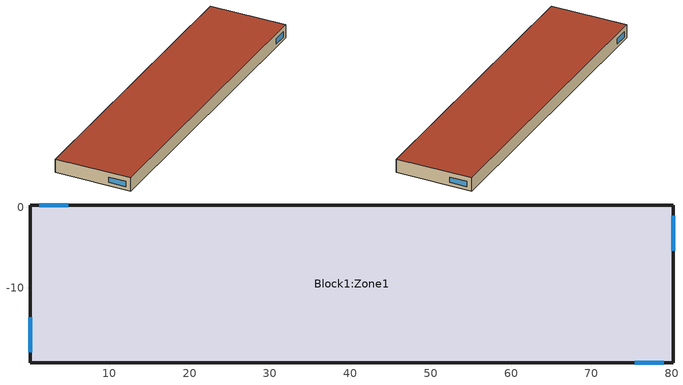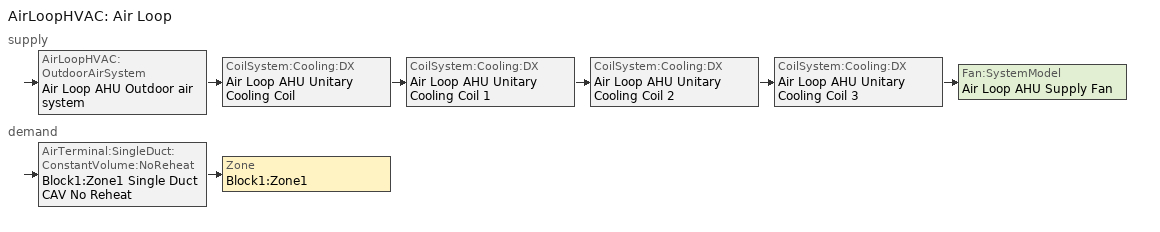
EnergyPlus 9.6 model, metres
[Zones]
Block1:Zone1
 floor ground (Project ground floor): 80.15,-19.32 0.15,-19.32 0.15,0.28 80.15,0.28 z0
 wall outside (Project wall): 80.15,-19.32 80.15,0.28 0.15,0.28 0.15,-19.32 80.15,-19.32 z0:3.5
 window x3 (1001): 80.15,-5.36 80.15,-1.01 / 0.15,-13.68 0.15,-18.03 z0.84:2.26
 window x15 (1001): 4.91,0.28 1.28,0.28 / 75.39,-19.32 79.02,-19.32 z0.84:2.26
 roof outside (Project flat roof): 0.15,-19.32 80.15,-19.32 80.15,0.28 0.15,0.28 z3.5
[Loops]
AirLoopHVAC 'Air Loop'
 supply: AirLoopHVAC:OutdoorAirSystem 'Air Loop AHU Outdoor air system' > CoilSystem:Cooling:DX 'Air Loop AHU Unitary Cooling Coil' > CoilSystem:Cooling:DX 'Air Loop AHU Unitary Cooling Coil 1' > CoilSystem:Cooling:DX 'Air Loop AHU Unitary Cooling Coil 2' > CoilSystem:Cooling:DX 'Air Loop AHU Unitary Cooling Coil 3' > Fan:SystemModel 'Air Loop AHU Supply Fan'
 demand: AirTerminal:SingleDuct:ConstantVolume:NoReheat 'Block1:Zone1 Single Duct CAV No Reheat' > Zone 'Block1:Zone1'
[Building]
Building: North Axis {deg}=0; Terrain=Suburbs; Loads Convergence Tolerance Value {W}=0.04; Temperature Convergence Tolerance Value {deltaC}=0.4; Solar Distribution=FullExterior; Maximum Number of Warmup Days=25; Minimum Number of Warmup Days=6
[Site:Location]
DS_MetaLr (15-O7:22-O7)  (15-07:22-07): Latitude {deg}=37.57; Longitude {deg}=126.97; Time Zone {hr}=9; Elevation {m}=86
[SizingPeriod:DesignDay] Day of Month=15; Humidity Condition Type=WetBulb; Barometric Pressure {Pa}=100296.1; Wind Direction {deg}=0; Rain Indicator=No; Snow Indicator=No; Daylight Saving Time Indicator=No
Name | Month | Day Type | Maximum Dry-Bulb Temperature {C} | Daily Dry-Bulb Temperature Range {deltaC} | Wetbulb or DewPoint at Maximum Dry-Bulb {C} | Wind Speed {m/s} | Solar Model Indicator | Sky Clearness
Summer Design Day in DS_MetaLr (15-O7:22-O7) Jul | 7 | SummerDesignDay | 33.9 | 7.8 | 25.7 | 0 | ASHRAEClearSky | 0.98
Summer Design Day in DS_MetaLr (15-O7:22-O7) Aug | 8 | SummerDesignDay | 34.1 | 7.9 | 24.9 | 0 | ASHRAEClearSky | 0.98
Summer Design Day in DS_MetaLr (15-O7:22-O7) Sep | 9 | SummerDesignDay | 30.3 | 8.7 | 21.8 | 0 | ASHRAEClearSky | 0.98
Winter Design Day in DS_MetaLr (15-O7:22-O7) | 1 | WinterDesignDay | -11.1 | 0 | -11.1 | 7.8 |  | 0
[Site:GroundTemperature:BuildingSurface]
18, 18, 18, 18, 18, 18, 18, 18, 18, 18, 18, 18
[Site:GroundTemperature:FCfactorMethod]
January Ground Temperature {C}=-0.39; February Ground Temperature {C}=1.91; March Ground Temperature {C}=6.41; April Ground Temperature {C}=10.66; May Ground Temperature {C}=18.7; June Ground Temperature {C}=22.94; July Ground Temperature {C}=24.11; August Ground Temperature {C}=21.96; September Ground Temperature {C}=17; October Ground Temperature {C}=10.81; November Ground Temperature {C}=4.72; December Ground Temperature {C}=0.7
[Site:GroundTemperature:Shallow]
14, 14, 14, 14, 14, 14, 14, 14, 14, 14, 14, 14
[Site:GroundTemperature:Deep]
14, 14, 14, 14, 14, 14, 14, 14, 14, 14, 14, 14
[Site:GroundReflectance]
0.2, 0.2, 0.2, 0.2, 0.2, 0.2, 0.2, 0.2, 0.2, 0.2, 0.2, 0.2
[Site:GroundReflectance:SnowModifier]
2, 2
[Site:WaterMainsTemperature]
Calculation Method=Correlation; Annual Average Outdoor Air Temperature {C}=10; Maximum Difference In Monthly Average Outdoor Air Temperatures {deltaC}=20
[Material] Roughness=Rough; Thermal Absorptance=0.9
Name | Thickness {m} | Conductivity {W/m-K} | Density {kg/m3} | Specific Heat {J/kg-K} | Solar Absorptance | Visible Absorptance
Urea Formaldehyde Foam_.1327 | 0.1327 | 0.04 | 10 | 1400 | 0.6 | 0.6
Cast Concrete_.1 | 0.1 | 1.13 | 2000 | 1000 | 0.6 | 0.6
Floor/Roof Screed_.O7 | 0.07 | 0.41 | 1200 | 840 | 0.73 | 0.73
Timber Flooring_.O3 | 0.03 | 0.14 | 650 | 1200 | 0.78 | 0.78
Asphalt 1_.O1 | 0.01 | 0.7 | 2100 | 1000 | 0.85 | 0.9
MW Glass Wool (rolls)_.1445 | 0.1445 | 0.04 | 12 | 840 | 0.6 | 0.6
Plasterboard_.O13 | 0.013 | 0.25 | 2800 | 896 | 0.5 | 0.5
Brickwork Outer_.1 | 0.1 | 0.84 | 1700 | 800 | 0.7 | 0.7
XPS Extruded Polystyrene  - CO2 Blowing_.O795 | 0.0795 | 0.034 | 35 | 1400 | 0.6 | 0.6
Concrete Block (Medium)_.1 | 0.1 | 0.51 | 1400 | 1000 | 0.6 | 0.6
Gypsum Plastering_.O13 | 0.013 | 0.4 | 1000 | 1000 | 0.5 | 0.5
[Material:NoMass]
3_RVAL_3: Roughness=Rough; Thermal Resistance {m2-K/W}=0.18; Thermal Absorptance=0.9; Solar Absorptance=0.7; Visible Absorptance=0.7
[WindowMaterial:Glazing] Optical Data Type=SpectralAverage; Thickness {m}=0.003; Infrared Transmittance at Normal Incidence=0; Front Side Infrared Hemispherical Emissivity=0.84; Conductivity {W/m-K}=0.9; Dirt Correction Factor for Solar and Visible Transmittance=1
Name | Solar Transmittance at Normal Incidence | Front Side Solar Reflectance at Normal Incidence | Back Side Solar Reflectance at Normal Incidence | Visible Transmittance at Normal Incidence | Front Side Visible Reflectance at Normal Incidence | Back Side Visible Reflectance at Normal Incidence | Back Side Infrared Hemispherical Emissivity
2 | 0.837 | 0.075 | 0.075 | 0.898 | 0.081 | 0.081 | 0.84
38 | 0.74 | 0.09 | 0.1 | 0.82 | 0.11 | 0.12 | 0.2
[WindowMaterial:Gas]
1002: Gas Type=Air; Thickness {m}=0.013
[Construction]
Project ground floor: Urea Formaldehyde Foam_.1327, Cast Concrete_.1, Floor/Roof Screed_.O7, Timber Flooring_.O3
Project flat roof: Asphalt 1_.O1, MW Glass Wool (rolls)_.1445, 3_RVAL_3, Plasterboard_.O13
Project wall: Brickwork Outer_.1, XPS Extruded Polystyrene  - CO2 Blowing_.O795, Concrete Block (Medium)_.1, Gypsum Plastering_.O13
1001: 38, 1002, 2
[Zone]
Block1:Zone1: Type=1; Multiplier=1; Volume {m3}=5285.27; Floor Area {m2}=1510.08; Zone Inside Convection Algorithm=TARP; Part of Total Floor Area=Yes
[People]
People Block1:Zone1: Zone or ZoneList or Space or SpaceList=Block1:Zone1; Number of People Schedule=Office_OpenOff_Occ; Number of People Calculation Method=People/Area; People per Floor Area {person/m2}=0.111; Fraction Radiant=0.3; Sensible Heat Fraction=AutoCalculate; Activity Level Schedule=Activity Schedule 27; Carbon Dioxide Generation Rate {m3/s-W}=3.82e-08; Enable ASHRAE 55 Comfort Warnings=No; Mean Radiant Temperature Calculation Type=ZoneAveraged; Work Efficiency Schedule=Work efficiency; Clothing Insulation Calculation Method=ClothingInsulationSchedule; Clothing Insulation Schedule=Clothing Schedule 27; Air Velocity Schedule=AirVelocitySchedule
[Lights]
Block1:Zone1: Zone or ZoneList or Space or SpaceList=Block1:Zone1; Schedule=Office_OpenOff_Light; Design Level Calculation Method=Watts/Area; Watts per Zone Floor Area {W/m2}=20; Return Air Fraction=0; Fraction Radiant=0.42; Fraction Visible=0.18; Fraction Replaceable=1
[OtherEquipment]
Block1:Zone1 Equipment gain 1: Fuel Type=Electricity; Zone or ZoneList or Space or SpaceList=Block1:Zone1; Schedule=Office_OpenOff_Equip; Design Level Calculation Method=Watts/Area; Power per Zone Floor Area {W/m2}=11.77; Fraction Latent=0; Fraction Radiant=0.2; Fraction Lost=0; Carbon Dioxide Generation Rate {m3/s-W}=0
[ZoneInfiltration:DesignFlowRate]
Block1:Zone1 Infiltration: Zone or ZoneList=Block1:Zone1; Schedule=On 24/7; Design Flow Rate Calculation Method=Flow/zone; Design Flow Rate {m3/s}=1.027691; Constant Term Coefficient=1; Temperature Term Coefficient=0; Velocity Term Coefficient=0; Velocity Squared Term Coefficient=0
[DesignSpecification:OutdoorAir]
Block1:Zone1 Design Specification Outdoor Air Object: Outdoor Air Method=Sum; Outdoor Air Flow per Person {m3/s-person}=0.01; Outdoor Air Flow per Zone Floor Area {m3/s-m2}=0; Outdoor Air Flow per Zone {m3/s}=0; Outdoor Air Flow Air Changes per Hour {1/hr}=0; Outdoor Air Schedule=On 24/7
[DesignSpecification:ZoneAirDistribution]
Block1:Zone1 Design Specification Zone Air Distribution Object: Zone Air Distribution Effectiveness in Cooling Mode=1; Zone Air Distribution Effectiveness in Heating Mode=1; Zone Secondary Recirculation Fraction=0
[Sizing:Zone]
Block1:Zone1: Zone Cooling Design Supply Air Temperature Input Method=SupplyAirTemperature; Zone Cooling Design Supply Air Temperature {C}=14; Zone Cooling Design Supply Air Temperature Difference {deltaC}=5; Zone Heating Design Supply Air Temperature Input Method=SupplyAirTemperature; Zone Heating Design Supply Air Temperature {C}=50; Zone Heating Design Supply Air Temperature Difference {deltaC}=15; Zone Cooling Design Supply Air Humidity Ratio {kgWater/kgDryAir}=0.009; Zone Heating Design Supply Air Humidity Ratio {kgWater/kgDryAir}=0.004; Design Specification Outdoor Air Object=Block1:Zone1 Design Specification Outdoor Air Object; Zone Heating Sizing Factor=1.25; Zone Cooling Sizing Factor=1.15; Cooling Design Air Flow Method=DesignDay; Cooling Design Air Flow Rate {m3/s}=0; Cooling Minimum Air Flow per Zone Floor Area {m3/s-m2}=0.00076; Cooling Minimum Air Flow {m3/s}=0; Cooling Minimum Air Flow Fraction=0; Heating Design Air Flow Method=DesignDay; Heating Design Air Flow Rate {m3/s}=0; Heating Maximum Air Flow per Zone Floor Area {m3/s-m2}=0.00203; Heating Maximum Air Flow {m3/s}=0.14158; Heating Maximum Air Flow Fraction=0.3; Design Specification Zone Air Distribution Object=Block1:Zone1 Design Specification Zone Air Distribution Object; Account for Dedicated Outdoor Air System=Yes; Dedicated Outdoor Air System Control Strategy=NeutralSupplyAir; Dedicated Outdoor Air Low Setpoint Temperature for Design {C}=autosize; Dedicated Outdoor Air High Setpoint Temperature for Design {C}=autosize
[Sizing:System]
Air Loop: Type of Load to Size On=VentilationRequirement; Design Outdoor Air Flow Rate {m3/s}=autosize; Central Heating Maximum System Air Flow Ratio=1; Preheat Design Temperature {C}=5; Preheat Design Humidity Ratio {kgWater/kgDryAir}=0.008; Precool Design Temperature {C}=11; Precool Design Humidity Ratio {kgWater/kgDryAir}=0.008; Central Cooling Design Supply Air Temperature {C}=12; Central Heating Design Supply Air Temperature {C}=17; Type of Zone Sum to Use=Noncoincident; 100% Outdoor Air in Cooling=Yes; 100% Outdoor Air in Heating=Yes; Central Cooling Design Supply Air Humidity Ratio {kgWater/kgDryAir}=0.008; Central Heating Design Supply Air Humidity Ratio {kgWater/kgDryAir}=0.008; Cooling Supply Air Flow Rate Method=Designday; Heating Supply Air Flow Rate Method=Designday; System Outdoor Air Method=ZoneSum; Zone Maximum Outdoor Air Fraction=1; Cooling Design Capacity Method=CoolingDesignCapacity; Cooling Design Capacity {W}=autosize; Heating Design Capacity Method=HeatingDesignCapacity; Heating Design Capacity {W}=autosize; Central Cooling Capacity Control Method=VAV
[ZoneControl:Thermostat]
Block1:Zone1 Thermostat: Zone or ZoneList=Block1:Zone1; Control Type Schedule=Control type schedule: Always 4; Control 1=Block1:Zone1 Dual SP
[ThermostatSetpoint:DualSetpoint]
Block1:Zone1 Dual SP: Heating Setpoint Temperature Schedule=Block1:Zone1 Heating Setpoint Schedule; Cooling Setpoint Temperature Schedule=Block1:Zone1 Cooling Setpoint Schedule
[AirTerminal:SingleDuct:ConstantVolume:NoReheat]
Block1:Zone1 Single Duct CAV No Reheat: Availability Schedule=On 24/7; Maximum Air Flow Rate {m3/s}=48
[Zone equipment]
Block1:Zone1: Block1:Zone1 Single Duct CAV No Reheat
[Fan:SystemModel]
Air Loop AHU Supply Fan: Availability Schedule=Fan_Avail; Design Maximum Air Flow Rate {m3/s}=30; Speed Control Method=Discrete; Electric Power Minimum Flow Rate Fraction=0.2; Design Pressure Rise {Pa}=600; Motor Efficiency=0.9; Motor In Air Stream Fraction=1; Design Electric Power Consumption {W}=autosize; Design Power Sizing Method=PowerPerFlowPerPressure; Electric Power Per Unit Flow Rate Per Unit Pressure {W/((m3/s)-Pa)}=1.66667; Fan Total Efficiency=0.7; Number of Speeds=2; Speed 1 Flow Fraction=0.5; Speed 1 Electric Power Fraction=0.5; Speed 2 Flow Fraction=1; Speed 2 Electric Power Fraction=1
[Coil:Cooling:DX:SingleSpeed] Gross Rated Total Cooling Capacity {W}=210000; Gross Rated Sensible Heat Ratio=0.7; Gross Rated Cooling COP {W/W}=3; Rated Air Flow Rate {m3/s}=30; Rated Evaporator Fan Power Per Volume Flow Rate {W/(m3/s)}=773.3; Total Cooling Capacity Function of Temperature Curve=DXClgCoilTotalClgCapFuncTemperature; Total Cooling Capacity Function of Flow Fraction Curve=DXClgCoilTotalClgCapFuncFlowFraction; Energy Input Ratio Function of Temperature Curve=DXClgCoilEnergyInputRatioFuncTemperature; Energy Input Ratio Function of Flow Fraction Curve=DXClgCoilEnergyInputRatioFuncFlowFraction; Part Load Fraction Correlation Curve=DXCoilPartLoadFractionCorrelation; Minimum Outdoor Dry-Bulb Temperature for Compressor Operation {C}=-25; Nominal Time for Condensate Removal to Begin {s}=0; Ratio of Initial Moisture Evaporation Rate and Steady State Latent Capacity=0; Maximum Cycling Rate {cycles/hr}=0; Latent Capacity Time Constant {s}=0; Condenser Type=AirCooled; Evaporative Condenser Effectiveness=0.9; Evaporative Condenser Air Flow Rate {m3/s}=autosize; Evaporative Condenser Pump Rated Power Consumption {W}=0; Crankcase Heater Capacity {W}=0; Maximum Outdoor Dry-Bulb Temperature for Crankcase Heater Operation {C}=10
Name | Availability Schedule
Air Loop AHU Unitary Cooling Coil DX Cooling Coil | coil1_Avail
Air Loop AHU Unitary Cooling Coil 1 DX Cooling Coil | coil2_Avail
Air Loop AHU Unitary Cooling Coil 2 DX Cooling Coil | coil3_Avail
Air Loop AHU Unitary Cooling Coil 3 DX Cooling Coil | coil4_Avail
[CoilSystem:Cooling:DX] Availability Schedule=On 24/7; Dehumidification Control Type=None; Run on Sensible Load=Yes; Run on Latent Load=No; Use Outdoor Air DX Cooling Coil=No; Outdoor Air DX Cooling Coil Leaving Minimum Air Temperature {C}=2
Name | Cooling Coil
Air Loop AHU Unitary Cooling Coil | Air Loop AHU Unitary Cooling Coil DX Cooling Coil
Air Loop AHU Unitary Cooling Coil 1 | Air Loop AHU Unitary Cooling Coil 1 DX Cooling Coil
Air Loop AHU Unitary Cooling Coil 2 | Air Loop AHU Unitary Cooling Coil 2 DX Cooling Coil
Air Loop AHU Unitary Cooling Coil 3 | Air Loop AHU Unitary Cooling Coil 3 DX Cooling Coil
[Controller:OutdoorAir]
Air Loop AHU Outdoor Air Controller: Minimum Outdoor Air Flow Rate {m3/s}=24; Maximum Outdoor Air Flow Rate {m3/s}=48; Economizer Control Type=NoEconomizer; Economizer Control Action Type=ModulateFlow; Lockout Type=NoLockout; Minimum Limit Type=FixedMinimum; Minimum Fraction of Outdoor Air Schedule=On; Maximum Fraction of Outdoor Air Schedule=On; High Humidity Control=No; High Humidity Outdoor Air Flow Ratio=1; Control High Indoor Humidity Based on Outdoor Humidity Ratio=Yes; Heat Recovery Bypass Control Type=BypassWhenWithinEconomizerLimits
[AirLoopHVAC]
Air Loop: Design Supply Air Flow Rate {m3/s}=48
[ExternalInterface:Schedule] Initial Value=0
coil1_Avail; coil2_Avail; coil3_Avail; coil4_Avail; Fan_Avail
[AvailabilityManager:Scheduled]
Air Loop Availability: Schedule=Fan_Avail
[Schedule:Compact]
On; On 24/7: Through: 12/31, For: AllDays, Until: 24:00, 1
Work efficiency: Through: 12/31, For: AllDays, Until: 24:00, 0
AirVelocitySchedule: Through: 12/31, For: AllDays, Until: 24:00, .137
Control type schedule: Always 4: Through: 12/31, For: AllDays, Until: 24:00, 4
Office_OpenOff_Occ: Through: 31 Dec, For: Weekdays SummerDesignDay, Until: 07:00, 0, Until: 08:00, 0.25, Until: 09:00, 0.5, Until: 12:00, 1, Until: 14:00, 0.75, Until: 17:00, 1, Until: 18:00, 0.5, Until: 19:00, 0.25, Until: 24:00, 0, For: Weekends, Until: 24:00, 0, For: Holidays, Until: 24:00, 0, For: WinterDesignDay AllOtherDays, Until: 24:00, 0
Office_OpenOff_Equip: Through: 31 Dec, For: Weekdays SummerDesignDay, Until: 07:00, 0.05394, Until: 20:00, 1, Until: 24:00, 0.05394, For: Weekends, Until: 24:00, 0.05394, For: Holidays, Until: 24:00, 0.05394, For: WinterDesignDay AllOtherDays, Until: 24:00, 0
Office_OpenOff_Light: Through: 31 Dec, For: Weekdays SummerDesignDay, Until: 07:00, 0, Until: 19:00, 1, Until: 24:00, 0, For: Weekends, Until: 24:00, 0, For: Holidays, Until: 24:00, 0, For: WinterDesignDay AllOtherDays, Until: 24:00, 0
Activity Schedule 27: Through: 12/31, For: AllDays, Until: 24:00, 110.7
Clothing Schedule 27: Through: 4/1, For: AllDays, Until: 24:00, 1, Through: 9/30, For: AllDays, Until: 24:00, .5, Through: 12/31, For: AllDays, Until: 24:00, 1
Block1:Zone1 Heating Setpoint Schedule: Through: 31 Dec, For: Weekdays SummerDesignDay, Until: 05:00, 12, Until: 19:00, 22, Until: 24:00, 12, For: WinterDesignDay, Until: 24:00, 22, For: Weekends, Until: 24:00, 12, For: Holidays, Until: 24:00, 12, For: AllOtherDays, Until: 24:00, -50
Block1:Zone1 Cooling Setpoint Schedule: Through: 31 Dec, For: Weekdays SummerDesignDay, Until: 05:00, 100, Until: 19:00, 24, Until: 24:00, 100, For: Weekends, Until: 24:00, 100, For: Holidays, Until: 24:00, 100, For: WinterDesignDay AllOtherDays, Until: 24:00, 100
[Curve:Quadratic]
Name | Coefficient1 Constant | Coefficient2 x | Coefficient3 x**2 | Minimum Value of x | Maximum Value of x
DXClgCoilTotalClgCapFuncFlowFraction | 0.8 | 0.2 | 0 | 0.5 | 1.5
DXClgCoilEnergyInputRatioFuncFlowFraction | 1.1552 | -0.1808 | 0.0256 | 0.5 | 1.5
DXCoilPartLoadFractionCorrelation | 0.85 | 0.15 | 0 | 0 | 1
[Curve:Biquadratic] Minimum Value of x=12.77778; Maximum Value of x=23.88889; Minimum Value of y=18; Maximum Value of y=46.11111; Input Unit Type for X=Temperature; Input Unit Type for Y=Temperature; Output Unit Type=Dimensionless
Name | Coefficient1 Constant | Coefficient2 x | Coefficient3 x**2 | Coefficient4 y | Coefficient5 y**2 | Coefficient6 x*y
DXClgCoilTotalClgCapFuncTemperature | 0.942589 | 0.00954336 | 0.000683771 | -0.0110427 | 5.24901e-06 | -9.72002e-06
DXClgCoilEnergyInputRatioFuncTemperature | 0.342363 | 0.0348798 | -0.000623606 | 0.00497647 | 0.000437885 | -0.000727918
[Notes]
Hourly weather file: C:\ProgramData\DesignBuilder\Weather Data\KOR_INCH'ON_IWEC.epw
